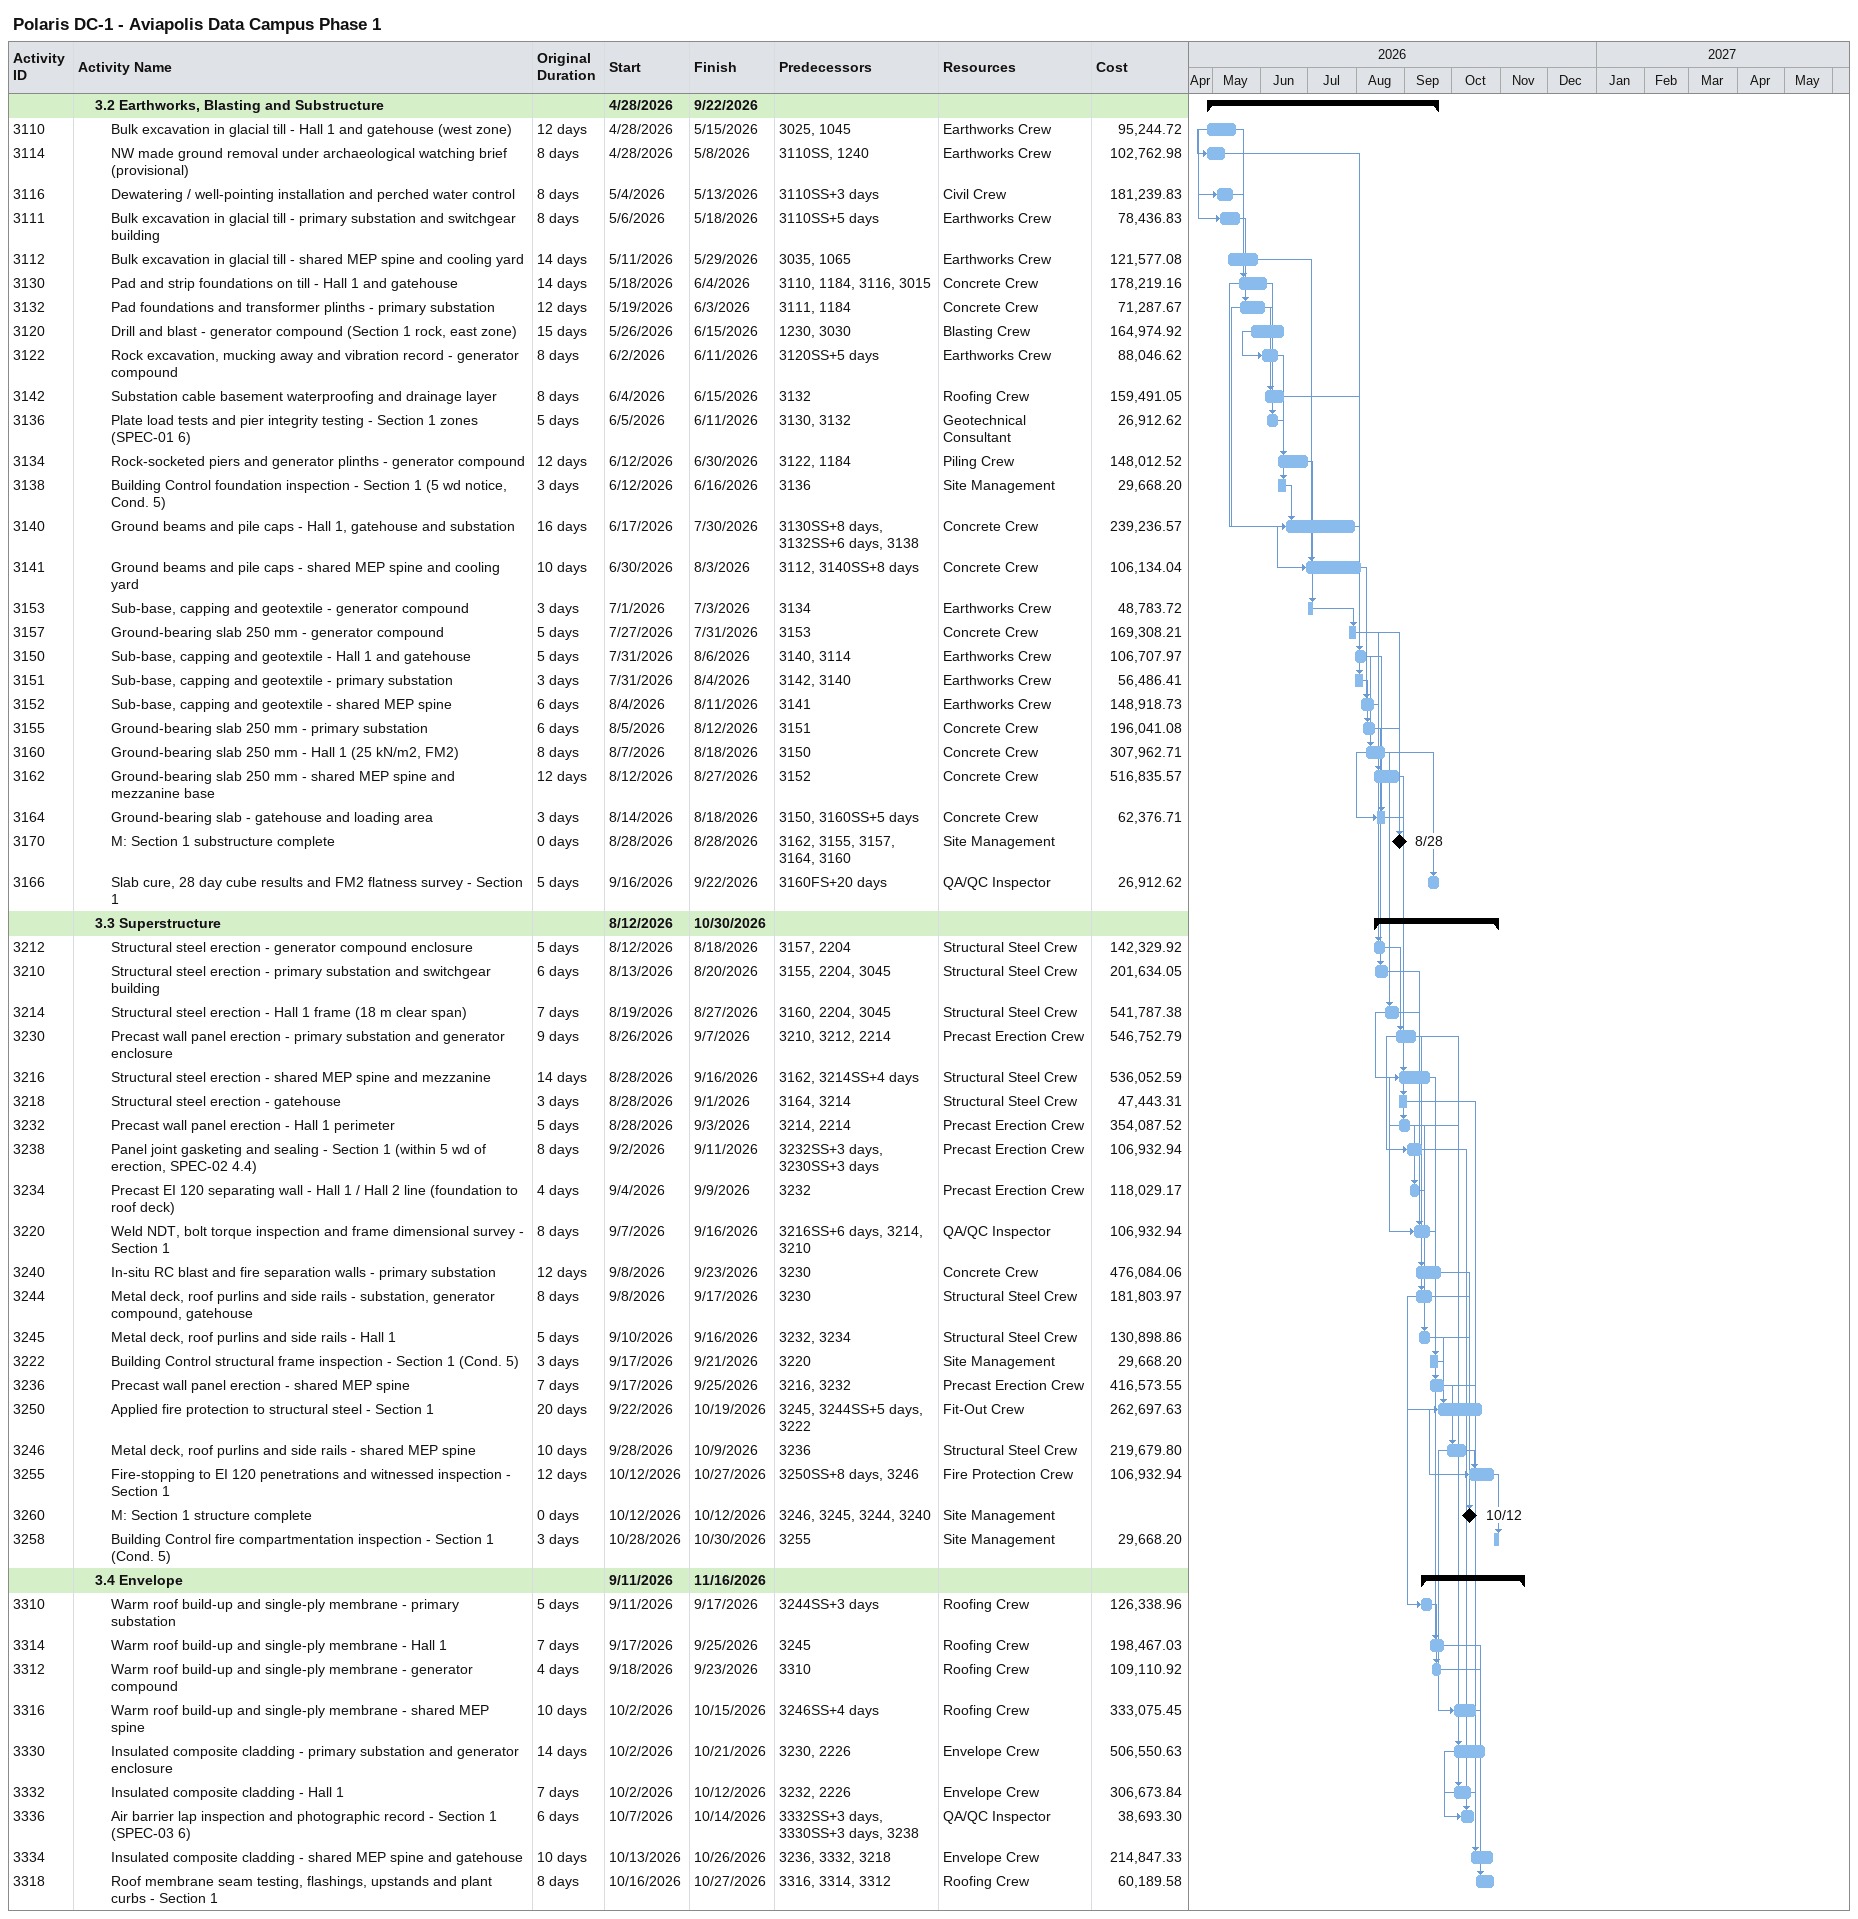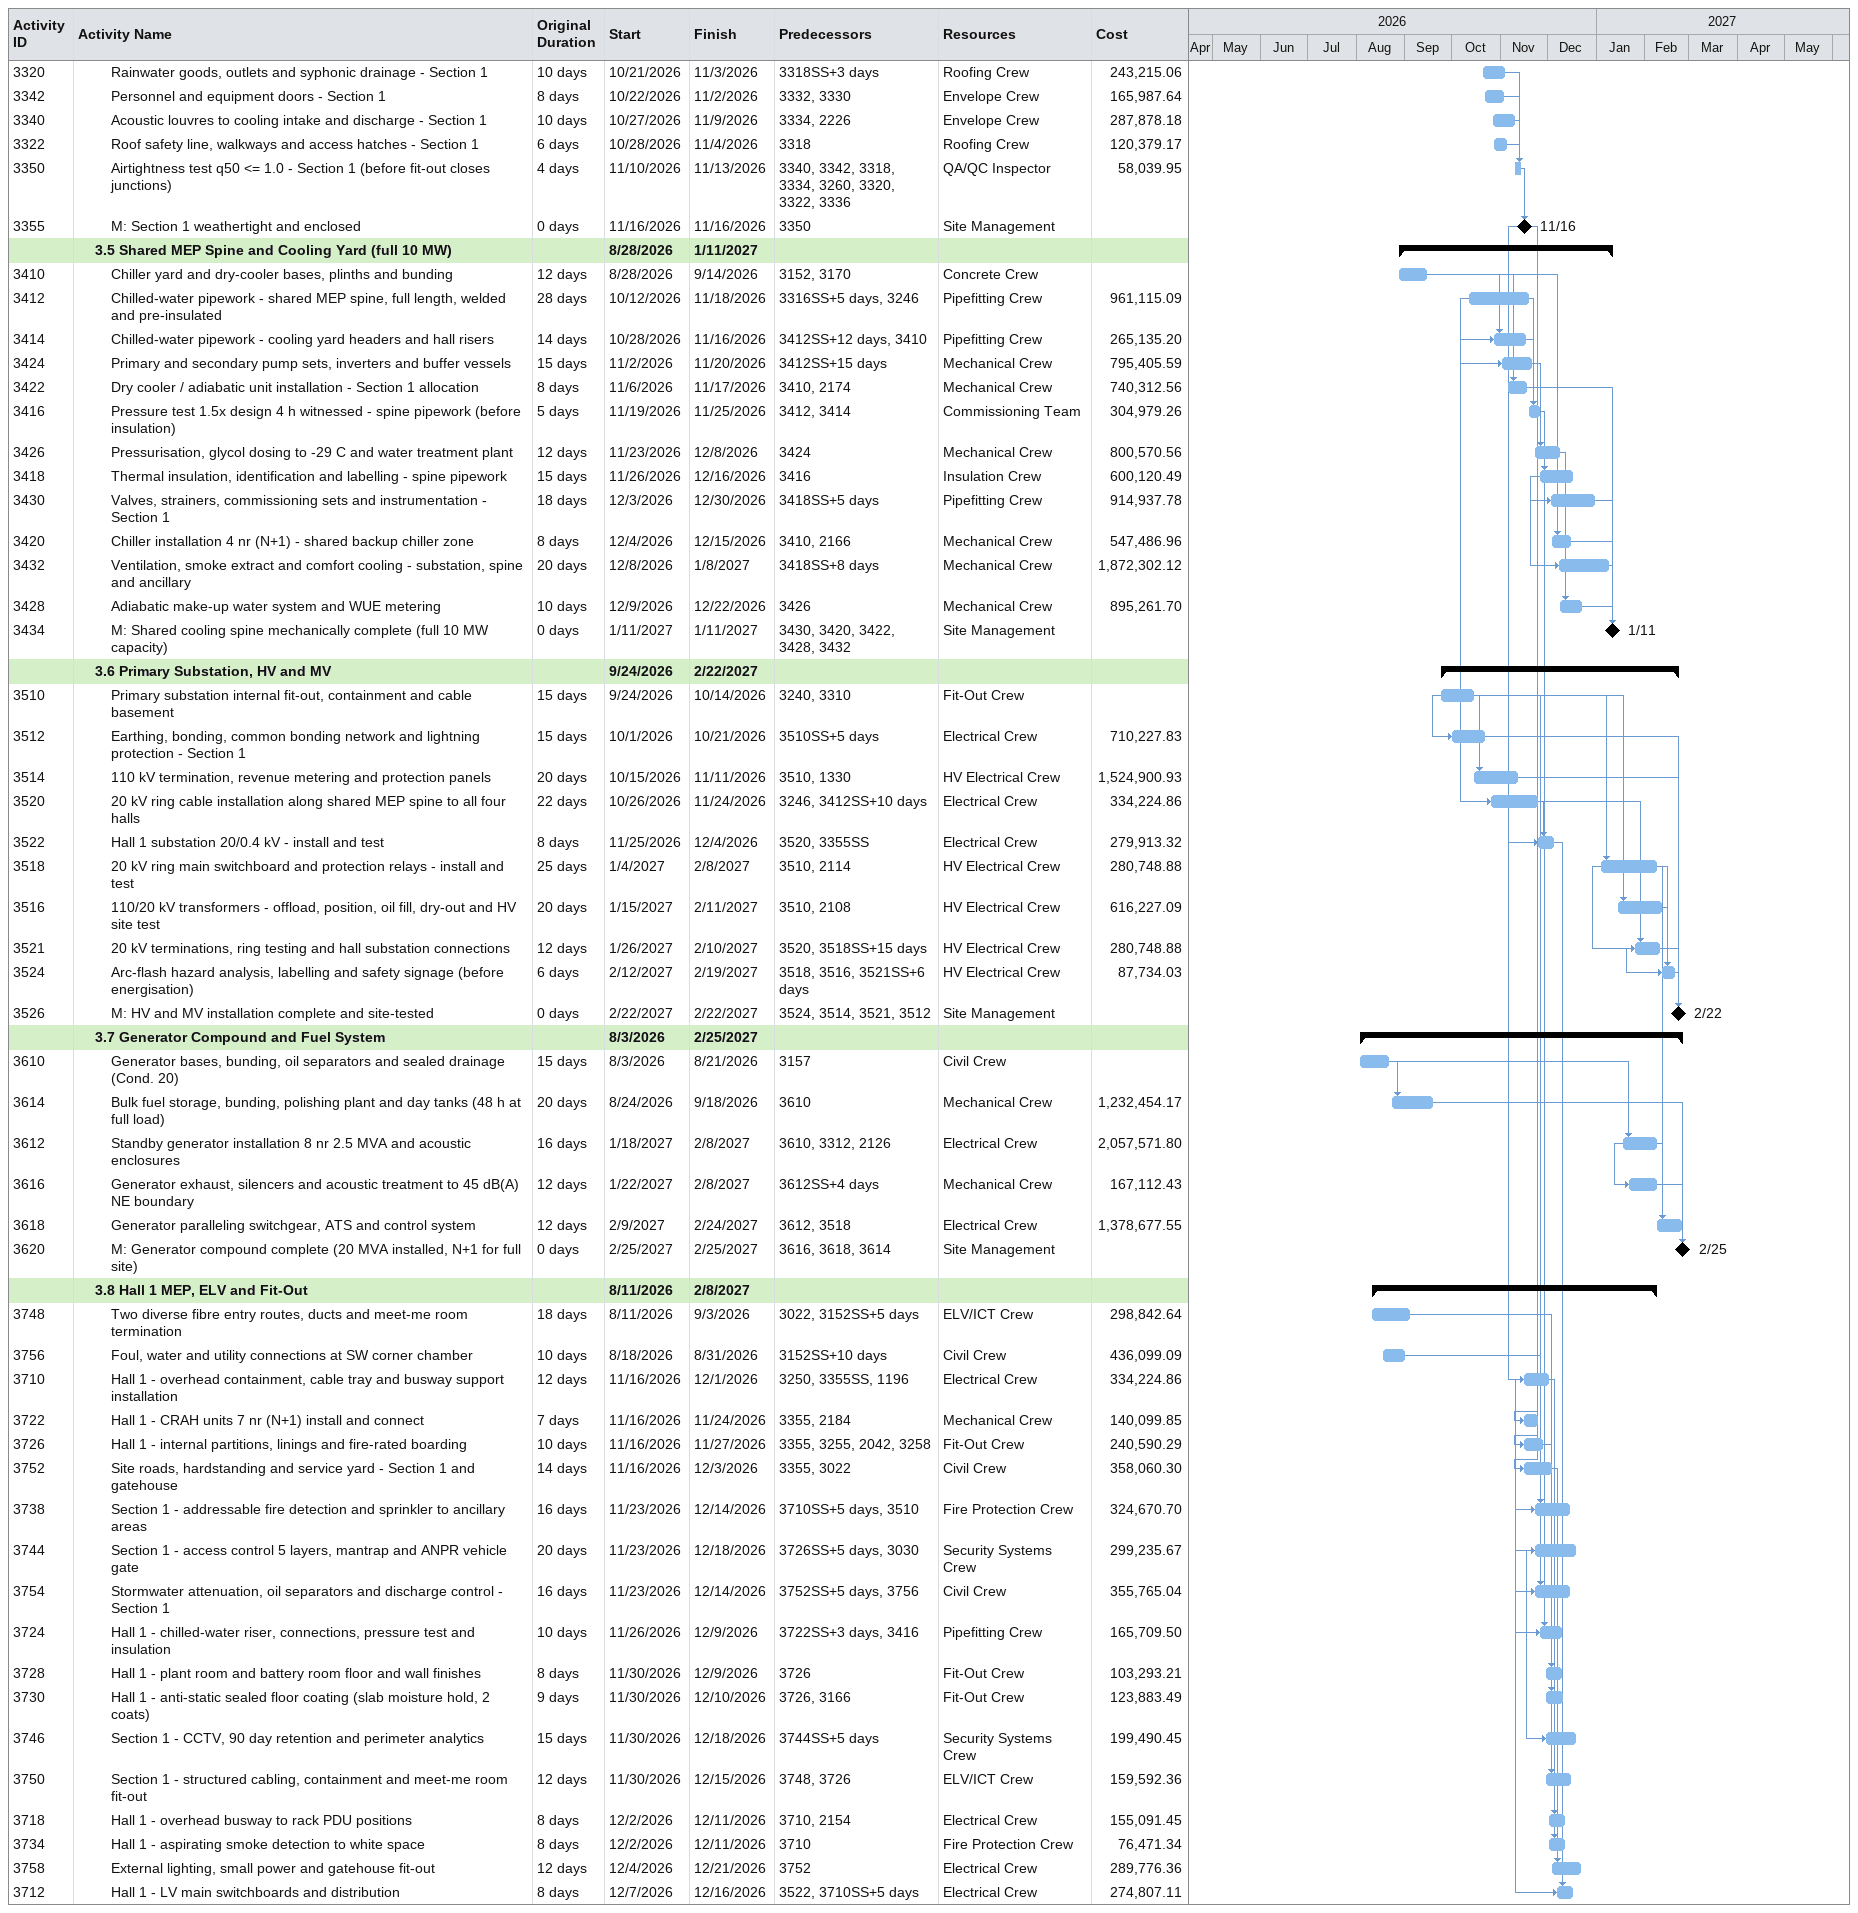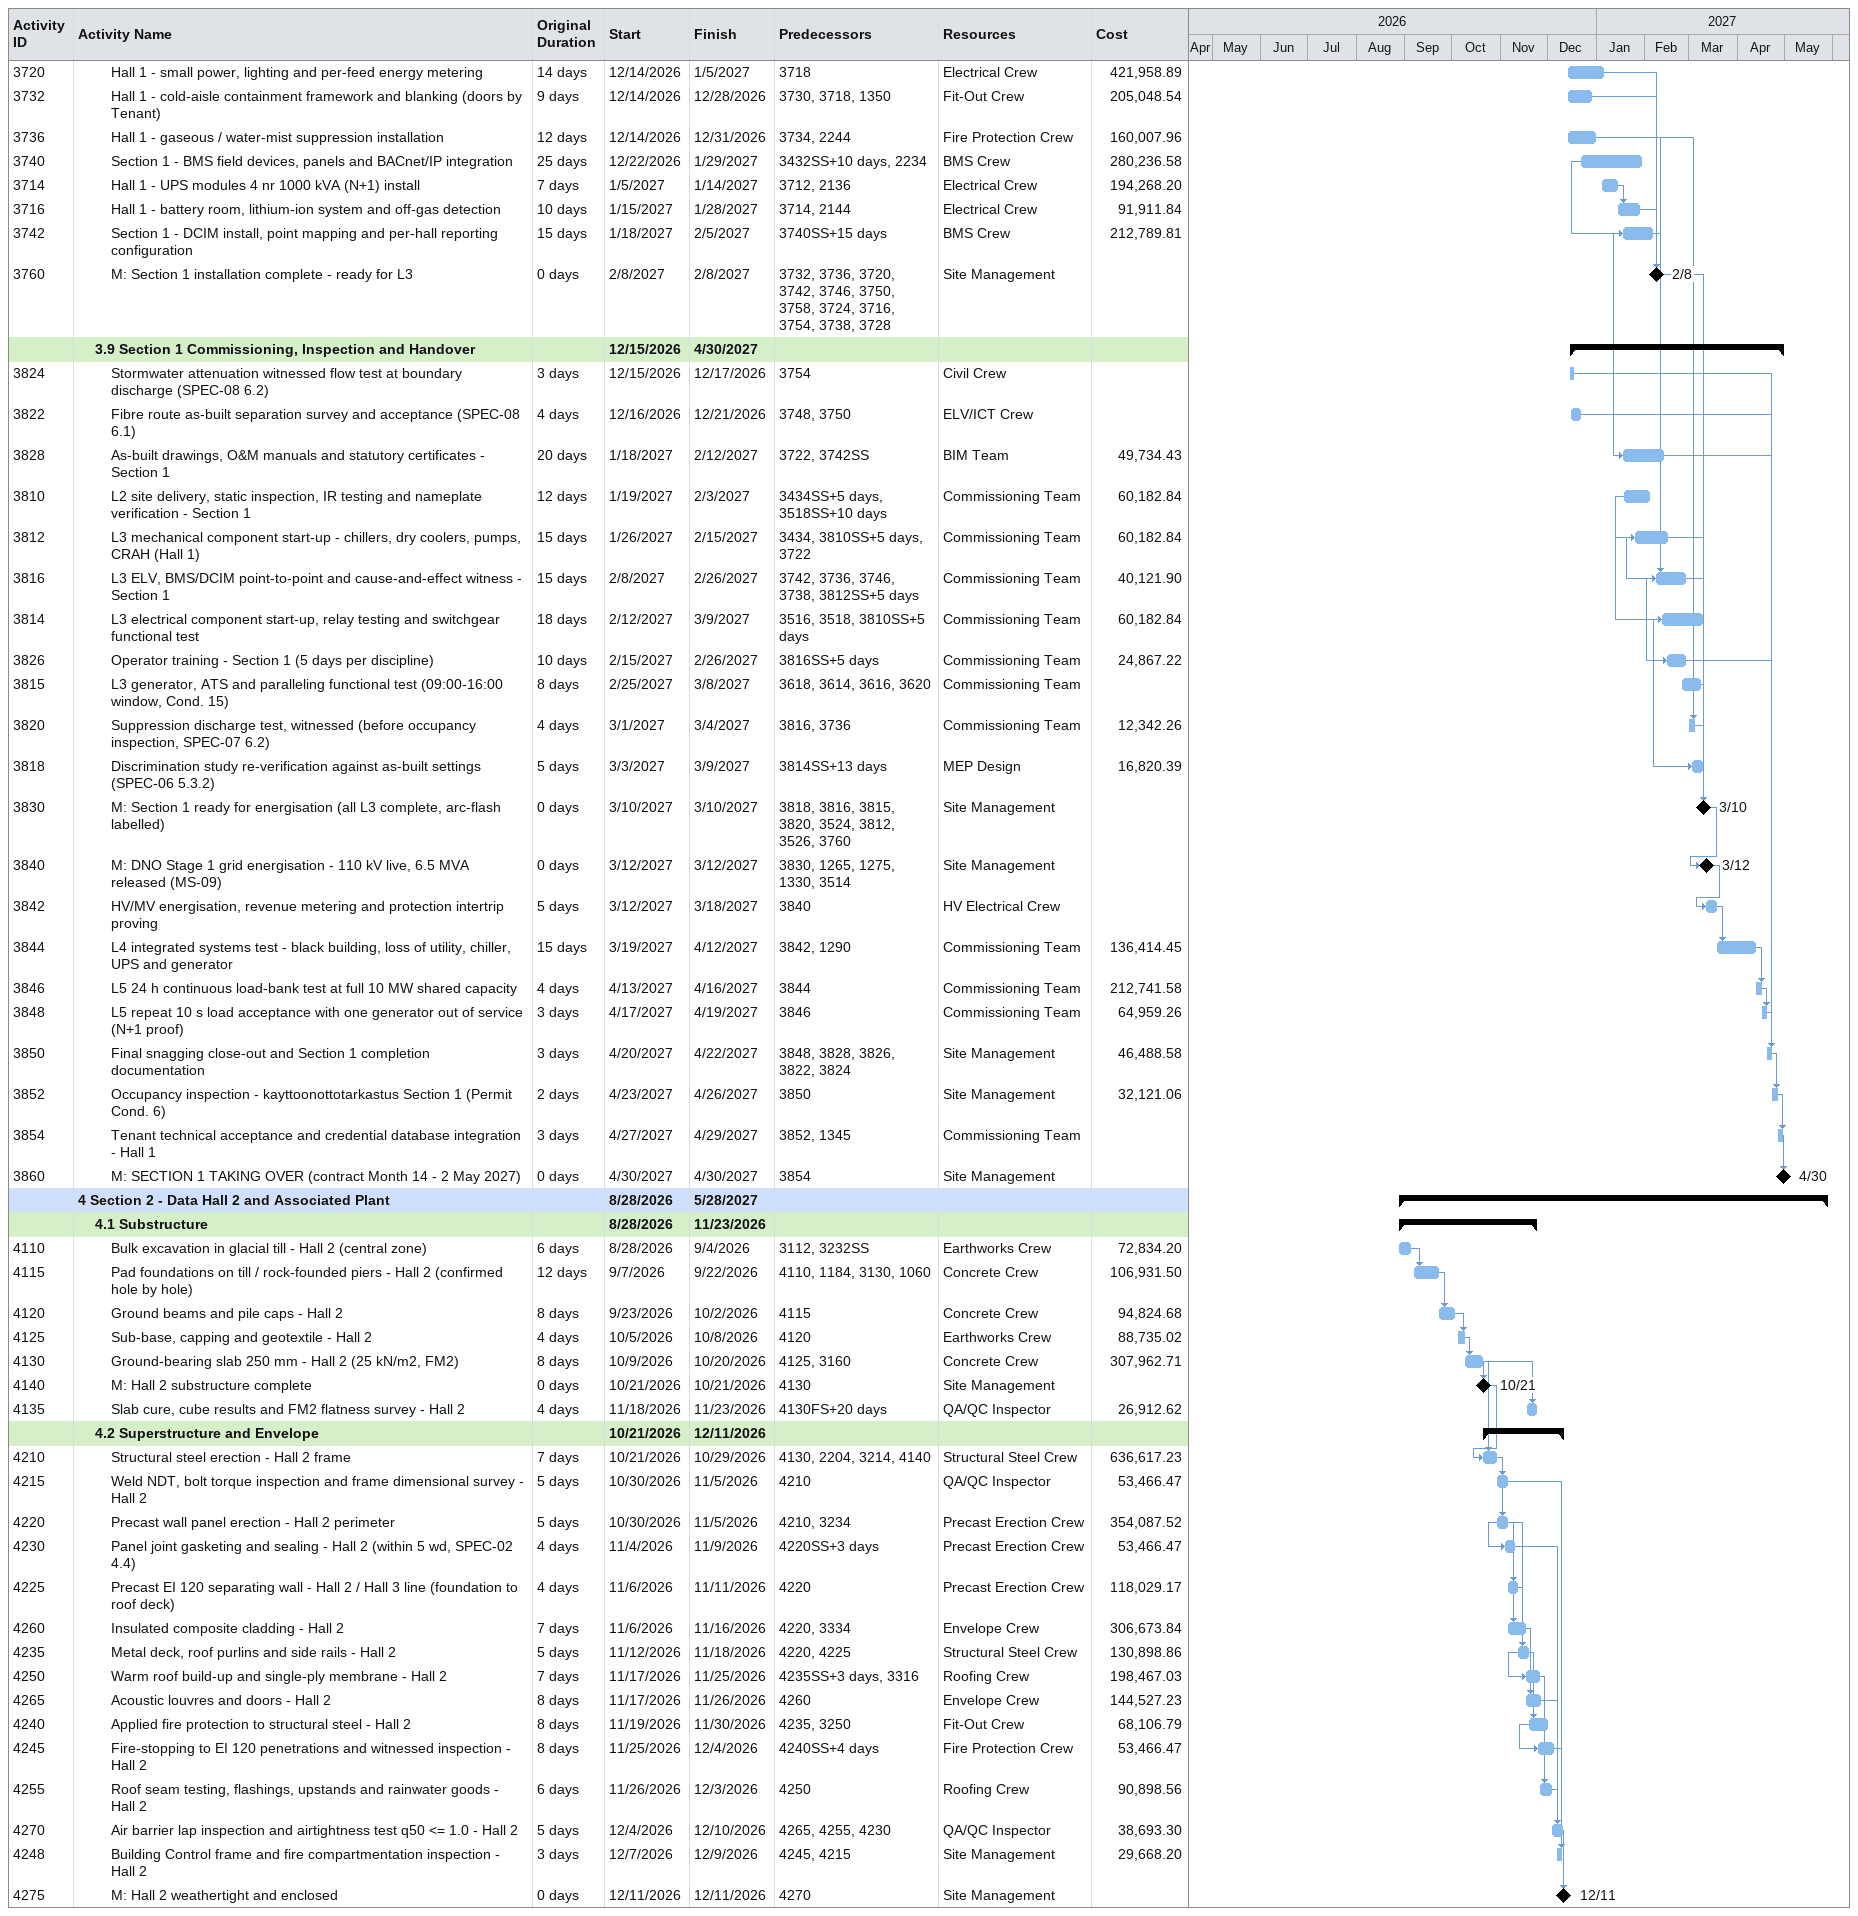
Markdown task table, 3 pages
Polaris DC-1 - Aviapolis Data Campus Phase 1

| ID | Level | Task | Original duration | Start | Finish | Predecessors | Resources | Cost |
|---|---|---|---|---|---|---|---|---|
|  | 2 | **3.2 Earthworks, Blasting and Substructure** |  | 2026-04-28 | 2026-09-22 |  |  |  |
| 3110 | 3 | Bulk excavation in glacial till - Hall 1 and gatehouse (west zone) | 12d | 2026-04-28 | 2026-05-15 | 3025, 1045 | Earthworks Crew | 95244.72 |
| 3114 | 3 | NW made ground removal under archaeological watching brief (provisional) | 8d | 2026-04-28 | 2026-05-08 | 3110SS, 1240 | Earthworks Crew | 102762.98 |
| 3116 | 3 | Dewatering / well-pointing installation and perched water control | 8d | 2026-05-04 | 2026-05-13 | 3110SS+3d | Civil Crew | 181239.83 |
| 3111 | 3 | Bulk excavation in glacial till - primary substation and switchgear building | 8d | 2026-05-06 | 2026-05-18 | 3110SS+5d | Earthworks Crew | 78436.83 |
| 3112 | 3 | Bulk excavation in glacial till - shared MEP spine and cooling yard | 14d | 2026-05-11 | 2026-05-29 | 3035, 1065 | Earthworks Crew | 121577.08 |
| 3130 | 3 | Pad and strip foundations on till - Hall 1 and gatehouse | 14d | 2026-05-18 | 2026-06-04 | 3110, 1184, 3116, 3015 | Concrete Crew | 178219.16 |
| 3132 | 3 | Pad foundations and transformer plinths - primary substation | 12d | 2026-05-19 | 2026-06-03 | 3111, 1184 | Concrete Crew | 71287.67 |
| 3120 | 3 | Drill and blast - generator compound (Section 1 rock, east zone) | 15d | 2026-05-26 | 2026-06-15 | 1230, 3030 | Blasting Crew | 164974.92 |
| 3122 | 3 | Rock excavation, mucking away and vibration record - generator compound | 8d | 2026-06-02 | 2026-06-11 | 3120SS+5d | Earthworks Crew | 88046.62 |
| 3142 | 3 | Substation cable basement waterproofing and drainage layer | 8d | 2026-06-04 | 2026-06-15 | 3132 | Roofing Crew | 159491.05 |
| 3136 | 3 | Plate load tests and pier integrity testing - Section 1 zones (SPEC-01 6) | 5d | 2026-06-05 | 2026-06-11 | 3130, 3132 | Geotechnical Consultant | 26912.62 |
| 3134 | 3 | Rock-socketed piers and generator plinths - generator compound | 12d | 2026-06-12 | 2026-06-30 | 3122, 1184 | Piling Crew | 148012.52 |
| 3138 | 3 | Building Control foundation inspection - Section 1 (5 wd notice, Cond. 5) | 3d | 2026-06-12 | 2026-06-16 | 3136 | Site Management | 29668.20 |
| 3140 | 3 | Ground beams and pile caps - Hall 1, gatehouse and substation | 16d | 2026-06-17 | 2026-07-30 | 3130SS+8d, 3132SS+6d, 3138 | Concrete Crew | 239236.57 |
| 3141 | 3 | Ground beams and pile caps - shared MEP spine and cooling yard | 10d | 2026-06-30 | 2026-08-03 | 3112, 3140SS+8d | Concrete Crew | 106134.04 |
| 3153 | 3 | Sub-base, capping and geotextile - generator compound | 3d | 2026-07-01 | 2026-07-03 | 3134 | Earthworks Crew | 48783.72 |
| 3157 | 3 | Ground-bearing slab 250 mm - generator compound | 5d | 2026-07-27 | 2026-07-31 | 3153 | Concrete Crew | 169308.21 |
| 3150 | 3 | Sub-base, capping and geotextile - Hall 1 and gatehouse | 5d | 2026-07-31 | 2026-08-06 | 3140, 3114 | Earthworks Crew | 106707.97 |
| 3151 | 3 | Sub-base, capping and geotextile - primary substation | 3d | 2026-07-31 | 2026-08-04 | 3142, 3140 | Earthworks Crew | 56486.41 |
| 3152 | 3 | Sub-base, capping and geotextile - shared MEP spine | 6d | 2026-08-04 | 2026-08-11 | 3141 | Earthworks Crew | 148918.73 |
| 3155 | 3 | Ground-bearing slab 250 mm - primary substation | 6d | 2026-08-05 | 2026-08-12 | 3151 | Concrete Crew | 196041.08 |
| 3160 | 3 | Ground-bearing slab 250 mm - Hall 1 (25 kN/m2, FM2) | 8d | 2026-08-07 | 2026-08-18 | 3150 | Concrete Crew | 307962.71 |
| 3162 | 3 | Ground-bearing slab 250 mm - shared MEP spine and mezzanine base | 12d | 2026-08-12 | 2026-08-27 | 3152 | Concrete Crew | 516835.57 |
| 3164 | 3 | Ground-bearing slab - gatehouse and loading area | 3d | 2026-08-14 | 2026-08-18 | 3150, 3160SS+5d | Concrete Crew | 62376.71 |
| 3170 | 3 | M: Section 1 substructure complete | 0d | 2026-08-28 | 2026-08-28 | 3162, 3155, 3157, 3164, 3160 | Site Management |  |
| 3166 | 3 | Slab cure, 28 day cube results and FM2 flatness survey - Section 1 | 5d | 2026-09-16 | 2026-09-22 | 3160FS+20d | QA/QC Inspector | 26912.62 |
|  | 2 | **3.3 Superstructure** |  | 2026-08-12 | 2026-10-30 |  |  |  |
| 3212 | 3 | Structural steel erection - generator compound enclosure | 5d | 2026-08-12 | 2026-08-18 | 3157, 2204 | Structural Steel Crew | 142329.92 |
| 3210 | 3 | Structural steel erection - primary substation and switchgear building | 6d | 2026-08-13 | 2026-08-20 | 3155, 2204, 3045 | Structural Steel Crew | 201634.05 |
| 3214 | 3 | Structural steel erection - Hall 1 frame (18 m clear span) | 7d | 2026-08-19 | 2026-08-27 | 3160, 2204, 3045 | Structural Steel Crew | 541787.38 |
| 3230 | 3 | Precast wall panel erection - primary substation and generator enclosure | 9d | 2026-08-26 | 2026-09-07 | 3210, 3212, 2214 | Precast Erection Crew | 546752.79 |
| 3216 | 3 | Structural steel erection - shared MEP spine and mezzanine | 14d | 2026-08-28 | 2026-09-16 | 3162, 3214SS+4d | Structural Steel Crew | 536052.59 |
| 3218 | 3 | Structural steel erection - gatehouse | 3d | 2026-08-28 | 2026-09-01 | 3164, 3214 | Structural Steel Crew | 47443.31 |
| 3232 | 3 | Precast wall panel erection - Hall 1 perimeter | 5d | 2026-08-28 | 2026-09-03 | 3214, 2214 | Precast Erection Crew | 354087.52 |
| 3238 | 3 | Panel joint gasketing and sealing - Section 1 (within 5 wd of erection, SPEC-02 4.4) | 8d | 2026-09-02 | 2026-09-11 | 3232SS+3d, 3230SS+3d | Precast Erection Crew | 106932.94 |
| 3234 | 3 | Precast EI 120 separating wall - Hall 1 / Hall 2 line (foundation to roof deck) | 4d | 2026-09-04 | 2026-09-09 | 3232 | Precast Erection Crew | 118029.17 |
| 3220 | 3 | Weld NDT, bolt torque inspection and frame dimensional survey - Section 1 | 8d | 2026-09-07 | 2026-09-16 | 3216SS+6d, 3214, 3210 | QA/QC Inspector | 106932.94 |
| 3240 | 3 | In-situ RC blast and fire separation walls - primary substation | 12d | 2026-09-08 | 2026-09-23 | 3230 | Concrete Crew | 476084.06 |
| 3244 | 3 | Metal deck, roof purlins and side rails - substation, generator compound, gatehouse | 8d | 2026-09-08 | 2026-09-17 | 3230 | Structural Steel Crew | 181803.97 |
| 3245 | 3 | Metal deck, roof purlins and side rails - Hall 1 | 5d | 2026-09-10 | 2026-09-16 | 3232, 3234 | Structural Steel Crew | 130898.86 |
| 3222 | 3 | Building Control structural frame inspection - Section 1 (Cond. 5) | 3d | 2026-09-17 | 2026-09-21 | 3220 | Site Management | 29668.20 |
| 3236 | 3 | Precast wall panel erection - shared MEP spine | 7d | 2026-09-17 | 2026-09-25 | 3216, 3232 | Precast Erection Crew | 416573.55 |
| 3250 | 3 | Applied fire protection to structural steel - Section 1 | 20d | 2026-09-22 | 2026-10-19 | 3245, 3244SS+5d, 3222 | Fit-Out Crew | 262697.63 |
| 3246 | 3 | Metal deck, roof purlins and side rails - shared MEP spine | 10d | 2026-09-28 | 2026-10-09 | 3236 | Structural Steel Crew | 219679.80 |
| 3255 | 3 | Fire-stopping to EI 120 penetrations and witnessed inspection - Section 1 | 12d | 2026-10-12 | 2026-10-27 | 3250SS+8d, 3246 | Fire Protection Crew | 106932.94 |
| 3260 | 3 | M: Section 1 structure complete | 0d | 2026-10-12 | 2026-10-12 | 3246, 3245, 3244, 3240 | Site Management |  |
| 3258 | 3 | Building Control fire compartmentation inspection - Section 1 (Cond. 5) | 3d | 2026-10-28 | 2026-10-30 | 3255 | Site Management | 29668.20 |
|  | 2 | **3.4 Envelope** |  | 2026-09-11 | 2026-11-16 |  |  |  |
| 3310 | 3 | Warm roof build-up and single-ply membrane - primary substation | 5d | 2026-09-11 | 2026-09-17 | 3244SS+3d | Roofing Crew | 126338.96 |
| 3314 | 3 | Warm roof build-up and single-ply membrane - Hall 1 | 7d | 2026-09-17 | 2026-09-25 | 3245 | Roofing Crew | 198467.03 |
| 3312 | 3 | Warm roof build-up and single-ply membrane - generator compound | 4d | 2026-09-18 | 2026-09-23 | 3310 | Roofing Crew | 109110.92 |
| 3316 | 3 | Warm roof build-up and single-ply membrane - shared MEP spine | 10d | 2026-10-02 | 2026-10-15 | 3246SS+4d | Roofing Crew | 333075.45 |
| 3330 | 3 | Insulated composite cladding - primary substation and generator enclosure | 14d | 2026-10-02 | 2026-10-21 | 3230, 2226 | Envelope Crew | 506550.63 |
| 3332 | 3 | Insulated composite cladding - Hall 1 | 7d | 2026-10-02 | 2026-10-12 | 3232, 2226 | Envelope Crew | 306673.84 |
| 3336 | 3 | Air barrier lap inspection and photographic record - Section 1 (SPEC-03 6) | 6d | 2026-10-07 | 2026-10-14 | 3332SS+3d, 3330SS+3d, 3238 | QA/QC Inspector | 38693.30 |
| 3334 | 3 | Insulated composite cladding - shared MEP spine and gatehouse | 10d | 2026-10-13 | 2026-10-26 | 3236, 3332, 3218 | Envelope Crew | 214847.33 |
| 3318 | 3 | Roof membrane seam testing, flashings, upstands and plant curbs - Section 1 | 8d | 2026-10-16 | 2026-10-27 | 3316, 3314, 3312 | Roofing Crew | 60189.58 |
| 3320 | 3 | Rainwater goods, outlets and syphonic drainage - Section 1 | 10d | 2026-10-21 | 2026-11-03 | 3318SS+3d | Roofing Crew | 243215.06 |
| 3342 | 3 | Personnel and equipment doors - Section 1 | 8d | 2026-10-22 | 2026-11-02 | 3332, 3330 | Envelope Crew | 165987.64 |
| 3340 | 3 | Acoustic louvres to cooling intake and discharge - Section 1 | 10d | 2026-10-27 | 2026-11-09 | 3334, 2226 | Envelope Crew | 287878.18 |
| 3322 | 3 | Roof safety line, walkways and access hatches - Section 1 | 6d | 2026-10-28 | 2026-11-04 | 3318 | Roofing Crew | 120379.17 |
| 3350 | 3 | Airtightness test q50 <= 1.0 - Section 1 (before fit-out closes junctions) | 4d | 2026-11-10 | 2026-11-13 | 3340, 3342, 3318, 3334, 3260, 3320, 3322, 3336 | QA/QC Inspector | 58039.95 |
| 3355 | 3 | M: Section 1 weathertight and enclosed | 0d | 2026-11-16 | 2026-11-16 | 3350 | Site Management |  |
|  | 2 | **3.5 Shared MEP Spine and Cooling Yard (full 10 MW)** |  | 2026-08-28 | 2027-01-11 |  |  |  |
| 3410 | 3 | Chiller yard and dry-cooler bases, plinths and bunding | 12d | 2026-08-28 | 2026-09-14 | 3152, 3170 | Concrete Crew |  |
| 3412 | 3 | Chilled-water pipework - shared MEP spine, full length, welded and pre-insulated | 28d | 2026-10-12 | 2026-11-18 | 3316SS+5d, 3246 | Pipefitting Crew | 961115.09 |
| 3414 | 3 | Chilled-water pipework - cooling yard headers and hall risers | 14d | 2026-10-28 | 2026-11-16 | 3412SS+12d, 3410 | Pipefitting Crew | 265135.20 |
| 3424 | 3 | Primary and secondary pump sets, inverters and buffer vessels | 15d | 2026-11-02 | 2026-11-20 | 3412SS+15d | Mechanical Crew | 795405.59 |
| 3422 | 3 | Dry cooler / adiabatic unit installation - Section 1 allocation | 8d | 2026-11-06 | 2026-11-17 | 3410, 2174 | Mechanical Crew | 740312.56 |
| 3416 | 3 | Pressure test 1.5x design 4 h witnessed - spine pipework (before insulation) | 5d | 2026-11-19 | 2026-11-25 | 3412, 3414 | Commissioning Team | 304979.26 |
| 3426 | 3 | Pressurisation, glycol dosing to -29 C and water treatment plant | 12d | 2026-11-23 | 2026-12-08 | 3424 | Mechanical Crew | 800570.56 |
| 3418 | 3 | Thermal insulation, identification and labelling - spine pipework | 15d | 2026-11-26 | 2026-12-16 | 3416 | Insulation Crew | 600120.49 |
| 3430 | 3 | Valves, strainers, commissioning sets and instrumentation - Section 1 | 18d | 2026-12-03 | 2026-12-30 | 3418SS+5d | Pipefitting Crew | 914937.78 |
| 3420 | 3 | Chiller installation 4 nr (N+1) - shared backup chiller zone | 8d | 2026-12-04 | 2026-12-15 | 3410, 2166 | Mechanical Crew | 547486.96 |
| 3432 | 3 | Ventilation, smoke extract and comfort cooling - substation, spine and ancillary | 20d | 2026-12-08 | 2027-01-08 | 3418SS+8d | Mechanical Crew | 1872302.12 |
| 3428 | 3 | Adiabatic make-up water system and WUE metering | 10d | 2026-12-09 | 2026-12-22 | 3426 | Mechanical Crew | 895261.70 |
| 3434 | 3 | M: Shared cooling spine mechanically complete (full 10 MW capacity) | 0d | 2027-01-11 | 2027-01-11 | 3430, 3420, 3422, 3428, 3432 | Site Management |  |
|  | 2 | **3.6 Primary Substation, HV and MV** |  | 2026-09-24 | 2027-02-22 |  |  |  |
| 3510 | 3 | Primary substation internal fit-out, containment and cable basement | 15d | 2026-09-24 | 2026-10-14 | 3240, 3310 | Fit-Out Crew |  |
| 3512 | 3 | Earthing, bonding, common bonding network and lightning protection - Section 1 | 15d | 2026-10-01 | 2026-10-21 | 3510SS+5d | Electrical Crew | 710227.83 |
| 3514 | 3 | 110 kV termination, revenue metering and protection panels | 20d | 2026-10-15 | 2026-11-11 | 3510, 1330 | HV Electrical Crew | 1524900.93 |
| 3520 | 3 | 20 kV ring cable installation along shared MEP spine to all four halls | 22d | 2026-10-26 | 2026-11-24 | 3246, 3412SS+10d | Electrical Crew | 334224.86 |
| 3522 | 3 | Hall 1 substation 20/0.4 kV - install and test | 8d | 2026-11-25 | 2026-12-04 | 3520, 3355SS | Electrical Crew | 279913.32 |
| 3518 | 3 | 20 kV ring main switchboard and protection relays - install and test | 25d | 2027-01-04 | 2027-02-08 | 3510, 2114 | HV Electrical Crew | 280748.88 |
| 3516 | 3 | 110/20 kV transformers - offload, position, oil fill, dry-out and HV site test | 20d | 2027-01-15 | 2027-02-11 | 3510, 2108 | HV Electrical Crew | 616227.09 |
| 3521 | 3 | 20 kV terminations, ring testing and hall substation connections | 12d | 2027-01-26 | 2027-02-10 | 3520, 3518SS+15d | HV Electrical Crew | 280748.88 |
| 3524 | 3 | Arc-flash hazard analysis, labelling and safety signage (before energisation) | 6d | 2027-02-12 | 2027-02-19 | 3518, 3516, 3521SS+6d | HV Electrical Crew | 87734.03 |
| 3526 | 3 | M: HV and MV installation complete and site-tested | 0d | 2027-02-22 | 2027-02-22 | 3524, 3514, 3521, 3512 | Site Management |  |
|  | 2 | **3.7 Generator Compound and Fuel System** |  | 2026-08-03 | 2027-02-25 |  |  |  |
| 3610 | 3 | Generator bases, bunding, oil separators and sealed drainage (Cond. 20) | 15d | 2026-08-03 | 2026-08-21 | 3157 | Civil Crew |  |
| 3614 | 3 | Bulk fuel storage, bunding, polishing plant and day tanks (48 h at full load) | 20d | 2026-08-24 | 2026-09-18 | 3610 | Mechanical Crew | 1232454.17 |
| 3612 | 3 | Standby generator installation 8 nr 2.5 MVA and acoustic enclosures | 16d | 2027-01-18 | 2027-02-08 | 3610, 3312, 2126 | Electrical Crew | 2057571.80 |
| 3616 | 3 | Generator exhaust, silencers and acoustic treatment to 45 dB(A) NE boundary | 12d | 2027-01-22 | 2027-02-08 | 3612SS+4d | Mechanical Crew | 167112.43 |
| 3618 | 3 | Generator paralleling switchgear, ATS and control system | 12d | 2027-02-09 | 2027-02-24 | 3612, 3518 | Electrical Crew | 1378677.55 |
| 3620 | 3 | M: Generator compound complete (20 MVA installed, N+1 for full site) | 0d | 2027-02-25 | 2027-02-25 | 3616, 3618, 3614 | Site Management |  |
|  | 2 | **3.8 Hall 1 MEP, ELV and Fit-Out** |  | 2026-08-11 | 2027-02-08 |  |  |  |
| 3748 | 3 | Two diverse fibre entry routes, ducts and meet-me room termination | 18d | 2026-08-11 | 2026-09-03 | 3022, 3152SS+5d | ELV/ICT Crew | 298842.64 |
| 3756 | 3 | Foul, water and utility connections at SW corner chamber | 10d | 2026-08-18 | 2026-08-31 | 3152SS+10d | Civil Crew | 436099.09 |
| 3710 | 3 | Hall 1 - overhead containment, cable tray and busway support installation | 12d | 2026-11-16 | 2026-12-01 | 3250, 3355SS, 1196 | Electrical Crew | 334224.86 |
| 3722 | 3 | Hall 1 - CRAH units 7 nr (N+1) install and connect | 7d | 2026-11-16 | 2026-11-24 | 3355, 2184 | Mechanical Crew | 140099.85 |
| 3726 | 3 | Hall 1 - internal partitions, linings and fire-rated boarding | 10d | 2026-11-16 | 2026-11-27 | 3355, 3255, 2042, 3258 | Fit-Out Crew | 240590.29 |
| 3752 | 3 | Site roads, hardstanding and service yard - Section 1 and gatehouse | 14d | 2026-11-16 | 2026-12-03 | 3355, 3022 | Civil Crew | 358060.30 |
| 3738 | 3 | Section 1 - addressable fire detection and sprinkler to ancillary areas | 16d | 2026-11-23 | 2026-12-14 | 3710SS+5d, 3510 | Fire Protection Crew | 324670.70 |
| 3744 | 3 | Section 1 - access control 5 layers, mantrap and ANPR vehicle gate | 20d | 2026-11-23 | 2026-12-18 | 3726SS+5d, 3030 | Security Systems Crew | 299235.67 |
| 3754 | 3 | Stormwater attenuation, oil separators and discharge control - Section 1 | 16d | 2026-11-23 | 2026-12-14 | 3752SS+5d, 3756 | Civil Crew | 355765.04 |
| 3724 | 3 | Hall 1 - chilled-water riser, connections, pressure test and insulation | 10d | 2026-11-26 | 2026-12-09 | 3722SS+3d, 3416 | Pipefitting Crew | 165709.50 |
| 3728 | 3 | Hall 1 - plant room and battery room floor and wall finishes | 8d | 2026-11-30 | 2026-12-09 | 3726 | Fit-Out Crew | 103293.21 |
| 3730 | 3 | Hall 1 - anti-static sealed floor coating (slab moisture hold, 2 coats) | 9d | 2026-11-30 | 2026-12-10 | 3726, 3166 | Fit-Out Crew | 123883.49 |
| 3746 | 3 | Section 1 - CCTV, 90 day retention and perimeter analytics | 15d | 2026-11-30 | 2026-12-18 | 3744SS+5d | Security Systems Crew | 199490.45 |
| 3750 | 3 | Section 1 - structured cabling, containment and meet-me room fit-out | 12d | 2026-11-30 | 2026-12-15 | 3748, 3726 | ELV/ICT Crew | 159592.36 |
| 3718 | 3 | Hall 1 - overhead busway to rack PDU positions | 8d | 2026-12-02 | 2026-12-11 | 3710, 2154 | Electrical Crew | 155091.45 |
| 3734 | 3 | Hall 1 - aspirating smoke detection to white space | 8d | 2026-12-02 | 2026-12-11 | 3710 | Fire Protection Crew | 76471.34 |
| 3758 | 3 | External lighting, small power and gatehouse fit-out | 12d | 2026-12-04 | 2026-12-21 | 3752 | Electrical Crew | 289776.36 |
| 3712 | 3 | Hall 1 - LV main switchboards and distribution | 8d | 2026-12-07 | 2026-12-16 | 3522, 3710SS+5d | Electrical Crew | 274807.11 |
| 3720 | 3 | Hall 1 - small power, lighting and per-feed energy metering | 14d | 2026-12-14 | 2027-01-05 | 3718 | Electrical Crew | 421958.89 |
| 3732 | 3 | Hall 1 - cold-aisle containment framework and blanking (doors by Tenant) | 9d | 2026-12-14 | 2026-12-28 | 3730, 3718, 1350 | Fit-Out Crew | 205048.54 |
| 3736 | 3 | Hall 1 - gaseous / water-mist suppression installation | 12d | 2026-12-14 | 2026-12-31 | 3734, 2244 | Fire Protection Crew | 160007.96 |
| 3740 | 3 | Section 1 - BMS field devices, panels and BACnet/IP integration | 25d | 2026-12-22 | 2027-01-29 | 3432SS+10d, 2234 | BMS Crew | 280236.58 |
| 3714 | 3 | Hall 1 - UPS modules 4 nr 1000 kVA (N+1) install | 7d | 2027-01-05 | 2027-01-14 | 3712, 2136 | Electrical Crew | 194268.20 |
| 3716 | 3 | Hall 1 - battery room, lithium-ion system and off-gas detection | 10d | 2027-01-15 | 2027-01-28 | 3714, 2144 | Electrical Crew | 91911.84 |
| 3742 | 3 | Section 1 - DCIM install, point mapping and per-hall reporting configuration | 15d | 2027-01-18 | 2027-02-05 | 3740SS+15d | BMS Crew | 212789.81 |
| 3760 | 3 | M: Section 1 installation complete - ready for L3 | 0d | 2027-02-08 | 2027-02-08 | 3732, 3736, 3720, 3742, 3746, 3750, 3758, 3724, 3716, 3754, 3738, 3728 | Site Management |  |
|  | 2 | **3.9 Section 1 Commissioning, Inspection and Handover** |  | 2026-12-15 | 2027-04-30 |  |  |  |
| 3824 | 3 | Stormwater attenuation witnessed flow test at boundary discharge (SPEC-08 6.2) | 3d | 2026-12-15 | 2026-12-17 | 3754 | Civil Crew |  |
| 3822 | 3 | Fibre route as-built separation survey and acceptance (SPEC-08 6.1) | 4d | 2026-12-16 | 2026-12-21 | 3748, 3750 | ELV/ICT Crew |  |
| 3828 | 3 | As-built drawings, O&M manuals and statutory certificates - Section 1 | 20d | 2027-01-18 | 2027-02-12 | 3722, 3742SS | BIM Team | 49734.43 |
| 3810 | 3 | L2 site delivery, static inspection, IR testing and nameplate verification - Section 1 | 12d | 2027-01-19 | 2027-02-03 | 3434SS+5d, 3518SS+10d | Commissioning Team | 60182.84 |
| 3812 | 3 | L3 mechanical component start-up - chillers, dry coolers, pumps, CRAH (Hall 1) | 15d | 2027-01-26 | 2027-02-15 | 3434, 3810SS+5d, 3722 | Commissioning Team | 60182.84 |
| 3816 | 3 | L3 ELV, BMS/DCIM point-to-point and cause-and-effect witness - Section 1 | 15d | 2027-02-08 | 2027-02-26 | 3742, 3736, 3746, 3738, 3812SS+5d | Commissioning Team | 40121.90 |
| 3814 | 3 | L3 electrical component start-up, relay testing and switchgear functional test | 18d | 2027-02-12 | 2027-03-09 | 3516, 3518, 3810SS+5d | Commissioning Team | 60182.84 |
| 3826 | 3 | Operator training - Section 1 (5 days per discipline) | 10d | 2027-02-15 | 2027-02-26 | 3816SS+5d | Commissioning Team | 24867.22 |
| 3815 | 3 | L3 generator, ATS and paralleling functional test (09:00-16:00 window, Cond. 15) | 8d | 2027-02-25 | 2027-03-08 | 3618, 3614, 3616, 3620 | Commissioning Team |  |
| 3820 | 3 | Suppression discharge test, witnessed (before occupancy inspection, SPEC-07 6.2) | 4d | 2027-03-01 | 2027-03-04 | 3816, 3736 | Commissioning Team | 12342.26 |
| 3818 | 3 | Discrimination study re-verification against as-built settings (SPEC-06 5.3.2) | 5d | 2027-03-03 | 2027-03-09 | 3814SS+13d | MEP Design | 16820.39 |
| 3830 | 3 | M: Section 1 ready for energisation (all L3 complete, arc-flash labelled) | 0d | 2027-03-10 | 2027-03-10 | 3818, 3816, 3815, 3820, 3524, 3812, 3526, 3760 | Site Management |  |
| 3840 | 3 | M: DNO Stage 1 grid energisation - 110 kV live, 6.5 MVA released (MS-09) | 0d | 2027-03-12 | 2027-03-12 | 3830, 1265, 1275, 1330, 3514 | Site Management |  |
| 3842 | 3 | HV/MV energisation, revenue metering and protection intertrip proving | 5d | 2027-03-12 | 2027-03-18 | 3840 | HV Electrical Crew |  |
| 3844 | 3 | L4 integrated systems test - black building, loss of utility, chiller, UPS and generator | 15d | 2027-03-19 | 2027-04-12 | 3842, 1290 | Commissioning Team | 136414.45 |
| 3846 | 3 | L5 24 h continuous load-bank test at full 10 MW shared capacity | 4d | 2027-04-13 | 2027-04-16 | 3844 | Commissioning Team | 212741.58 |
| 3848 | 3 | L5 repeat 10 s load acceptance with one generator out of service (N+1 proof) | 3d | 2027-04-17 | 2027-04-19 | 3846 | Commissioning Team | 64959.26 |
| 3850 | 3 | Final snagging close-out and Section 1 completion documentation | 3d | 2027-04-20 | 2027-04-22 | 3848, 3828, 3826, 3822, 3824 | Site Management | 46488.58 |
| 3852 | 3 | Occupancy inspection - kayttoonottotarkastus Section 1 (Permit Cond. 6) | 2d | 2027-04-23 | 2027-04-26 | 3850 | Site Management | 32121.06 |
| 3854 | 3 | Tenant technical acceptance and credential database integration - Hall 1 | 3d | 2027-04-27 | 2027-04-29 | 3852, 1345 | Commissioning Team |  |
| 3860 | 3 | M: SECTION 1 TAKING OVER (contract Month 14 - 2 May 2027) | 0d | 2027-04-30 | 2027-04-30 | 3854 | Site Management |  |
|  | 1 | **4 Section 2 - Data Hall 2 and Associated Plant** |  | 2026-08-28 | 2027-05-28 |  |  |  |
|  | 2 | **4.1 Substructure** |  | 2026-08-28 | 2026-11-23 |  |  |  |
| 4110 | 3 | Bulk excavation in glacial till - Hall 2 (central zone) | 6d | 2026-08-28 | 2026-09-04 | 3112, 3232SS | Earthworks Crew | 72834.20 |
| 4115 | 3 | Pad foundations on till / rock-founded piers - Hall 2 (confirmed hole by hole) | 12d | 2026-09-07 | 2026-09-22 | 4110, 1184, 3130, 1060 | Concrete Crew | 106931.50 |
| 4120 | 3 | Ground beams and pile caps - Hall 2 | 8d | 2026-09-23 | 2026-10-02 | 4115 | Concrete Crew | 94824.68 |
| 4125 | 3 | Sub-base, capping and geotextile - Hall 2 | 4d | 2026-10-05 | 2026-10-08 | 4120 | Earthworks Crew | 88735.02 |
| 4130 | 3 | Ground-bearing slab 250 mm - Hall 2 (25 kN/m2, FM2) | 8d | 2026-10-09 | 2026-10-20 | 4125, 3160 | Concrete Crew | 307962.71 |
| 4140 | 3 | M: Hall 2 substructure complete | 0d | 2026-10-21 | 2026-10-21 | 4130 | Site Management |  |
| 4135 | 3 | Slab cure, cube results and FM2 flatness survey - Hall 2 | 4d | 2026-11-18 | 2026-11-23 | 4130FS+20d | QA/QC Inspector | 26912.62 |
|  | 2 | **4.2 Superstructure and Envelope** |  | 2026-10-21 | 2026-12-11 |  |  |  |
| 4210 | 3 | Structural steel erection - Hall 2 frame | 7d | 2026-10-21 | 2026-10-29 | 4130, 2204, 3214, 4140 | Structural Steel Crew | 636617.23 |
| 4215 | 3 | Weld NDT, bolt torque inspection and frame dimensional survey - Hall 2 | 5d | 2026-10-30 | 2026-11-05 | 4210 | QA/QC Inspector | 53466.47 |
| 4220 | 3 | Precast wall panel erection - Hall 2 perimeter | 5d | 2026-10-30 | 2026-11-05 | 4210, 3234 | Precast Erection Crew | 354087.52 |
| 4230 | 3 | Panel joint gasketing and sealing - Hall 2 (within 5 wd, SPEC-02 4.4) | 4d | 2026-11-04 | 2026-11-09 | 4220SS+3d | Precast Erection Crew | 53466.47 |
| 4225 | 3 | Precast EI 120 separating wall - Hall 2 / Hall 3 line (foundation to roof deck) | 4d | 2026-11-06 | 2026-11-11 | 4220 | Precast Erection Crew | 118029.17 |
| 4260 | 3 | Insulated composite cladding - Hall 2 | 7d | 2026-11-06 | 2026-11-16 | 4220, 3334 | Envelope Crew | 306673.84 |
| 4235 | 3 | Metal deck, roof purlins and side rails - Hall 2 | 5d | 2026-11-12 | 2026-11-18 | 4220, 4225 | Structural Steel Crew | 130898.86 |
| 4250 | 3 | Warm roof build-up and single-ply membrane - Hall 2 | 7d | 2026-11-17 | 2026-11-25 | 4235SS+3d, 3316 | Roofing Crew | 198467.03 |
| 4265 | 3 | Acoustic louvres and doors - Hall 2 | 8d | 2026-11-17 | 2026-11-26 | 4260 | Envelope Crew | 144527.23 |
| 4240 | 3 | Applied fire protection to structural steel - Hall 2 | 8d | 2026-11-19 | 2026-11-30 | 4235, 3250 | Fit-Out Crew | 68106.79 |
| 4245 | 3 | Fire-stopping to EI 120 penetrations and witnessed inspection - Hall 2 | 8d | 2026-11-25 | 2026-12-04 | 4240SS+4d | Fire Protection Crew | 53466.47 |
| 4255 | 3 | Roof seam testing, flashings, upstands and rainwater goods - Hall 2 | 6d | 2026-11-26 | 2026-12-03 | 4250 | Roofing Crew | 90898.56 |
| 4270 | 3 | Air barrier lap inspection and airtightness test q50 <= 1.0 - Hall 2 | 5d | 2026-12-04 | 2026-12-10 | 4265, 4255, 4230 | QA/QC Inspector | 38693.30 |
| 4248 | 3 | Building Control frame and fire compartmentation inspection - Hall 2 | 3d | 2026-12-07 | 2026-12-09 | 4245, 4215 | Site Management | 29668.20 |
| 4275 | 3 | M: Hall 2 weathertight and enclosed | 0d | 2026-12-11 | 2026-12-11 | 4270 | Site Management |  |
